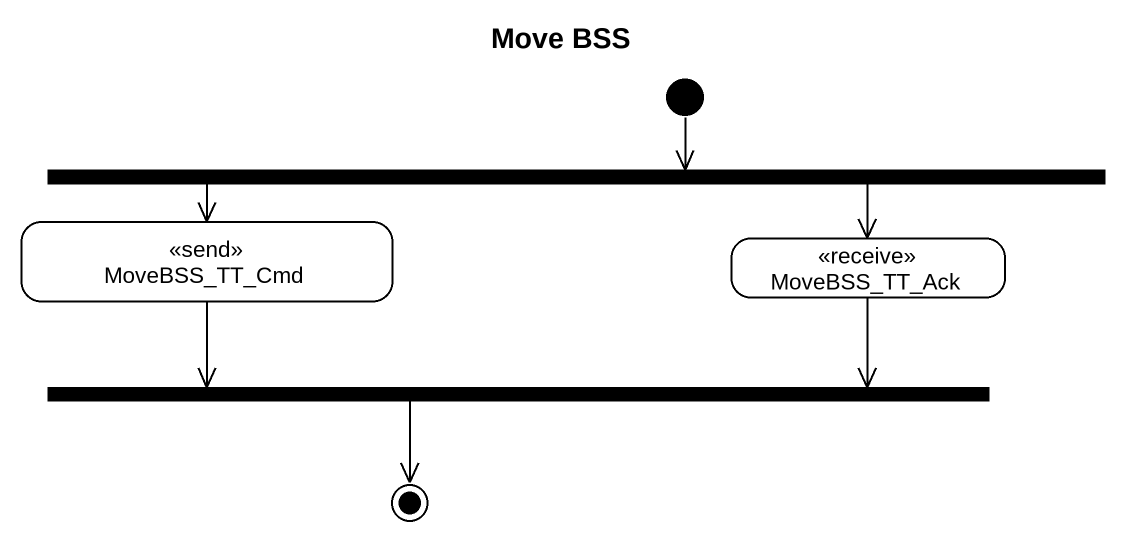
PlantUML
@startuml
title Move BSS
hide empty description
state fork1 <<fork>>
state MoveBSS_TT_Cmd <<send>>
state MoveBSS_TT_Ack <<receive>>
state fork2 <<join>>
[*] --> fork1
fork1 -left-> MoveBSS_TT_Cmd
fork1 -right-> MoveBSS_TT_Ack
MoveBSS_TT_Cmd -right-> fork2
MoveBSS_TT_Ack -left-> fork2
fork2 --> [*]
@enduml
